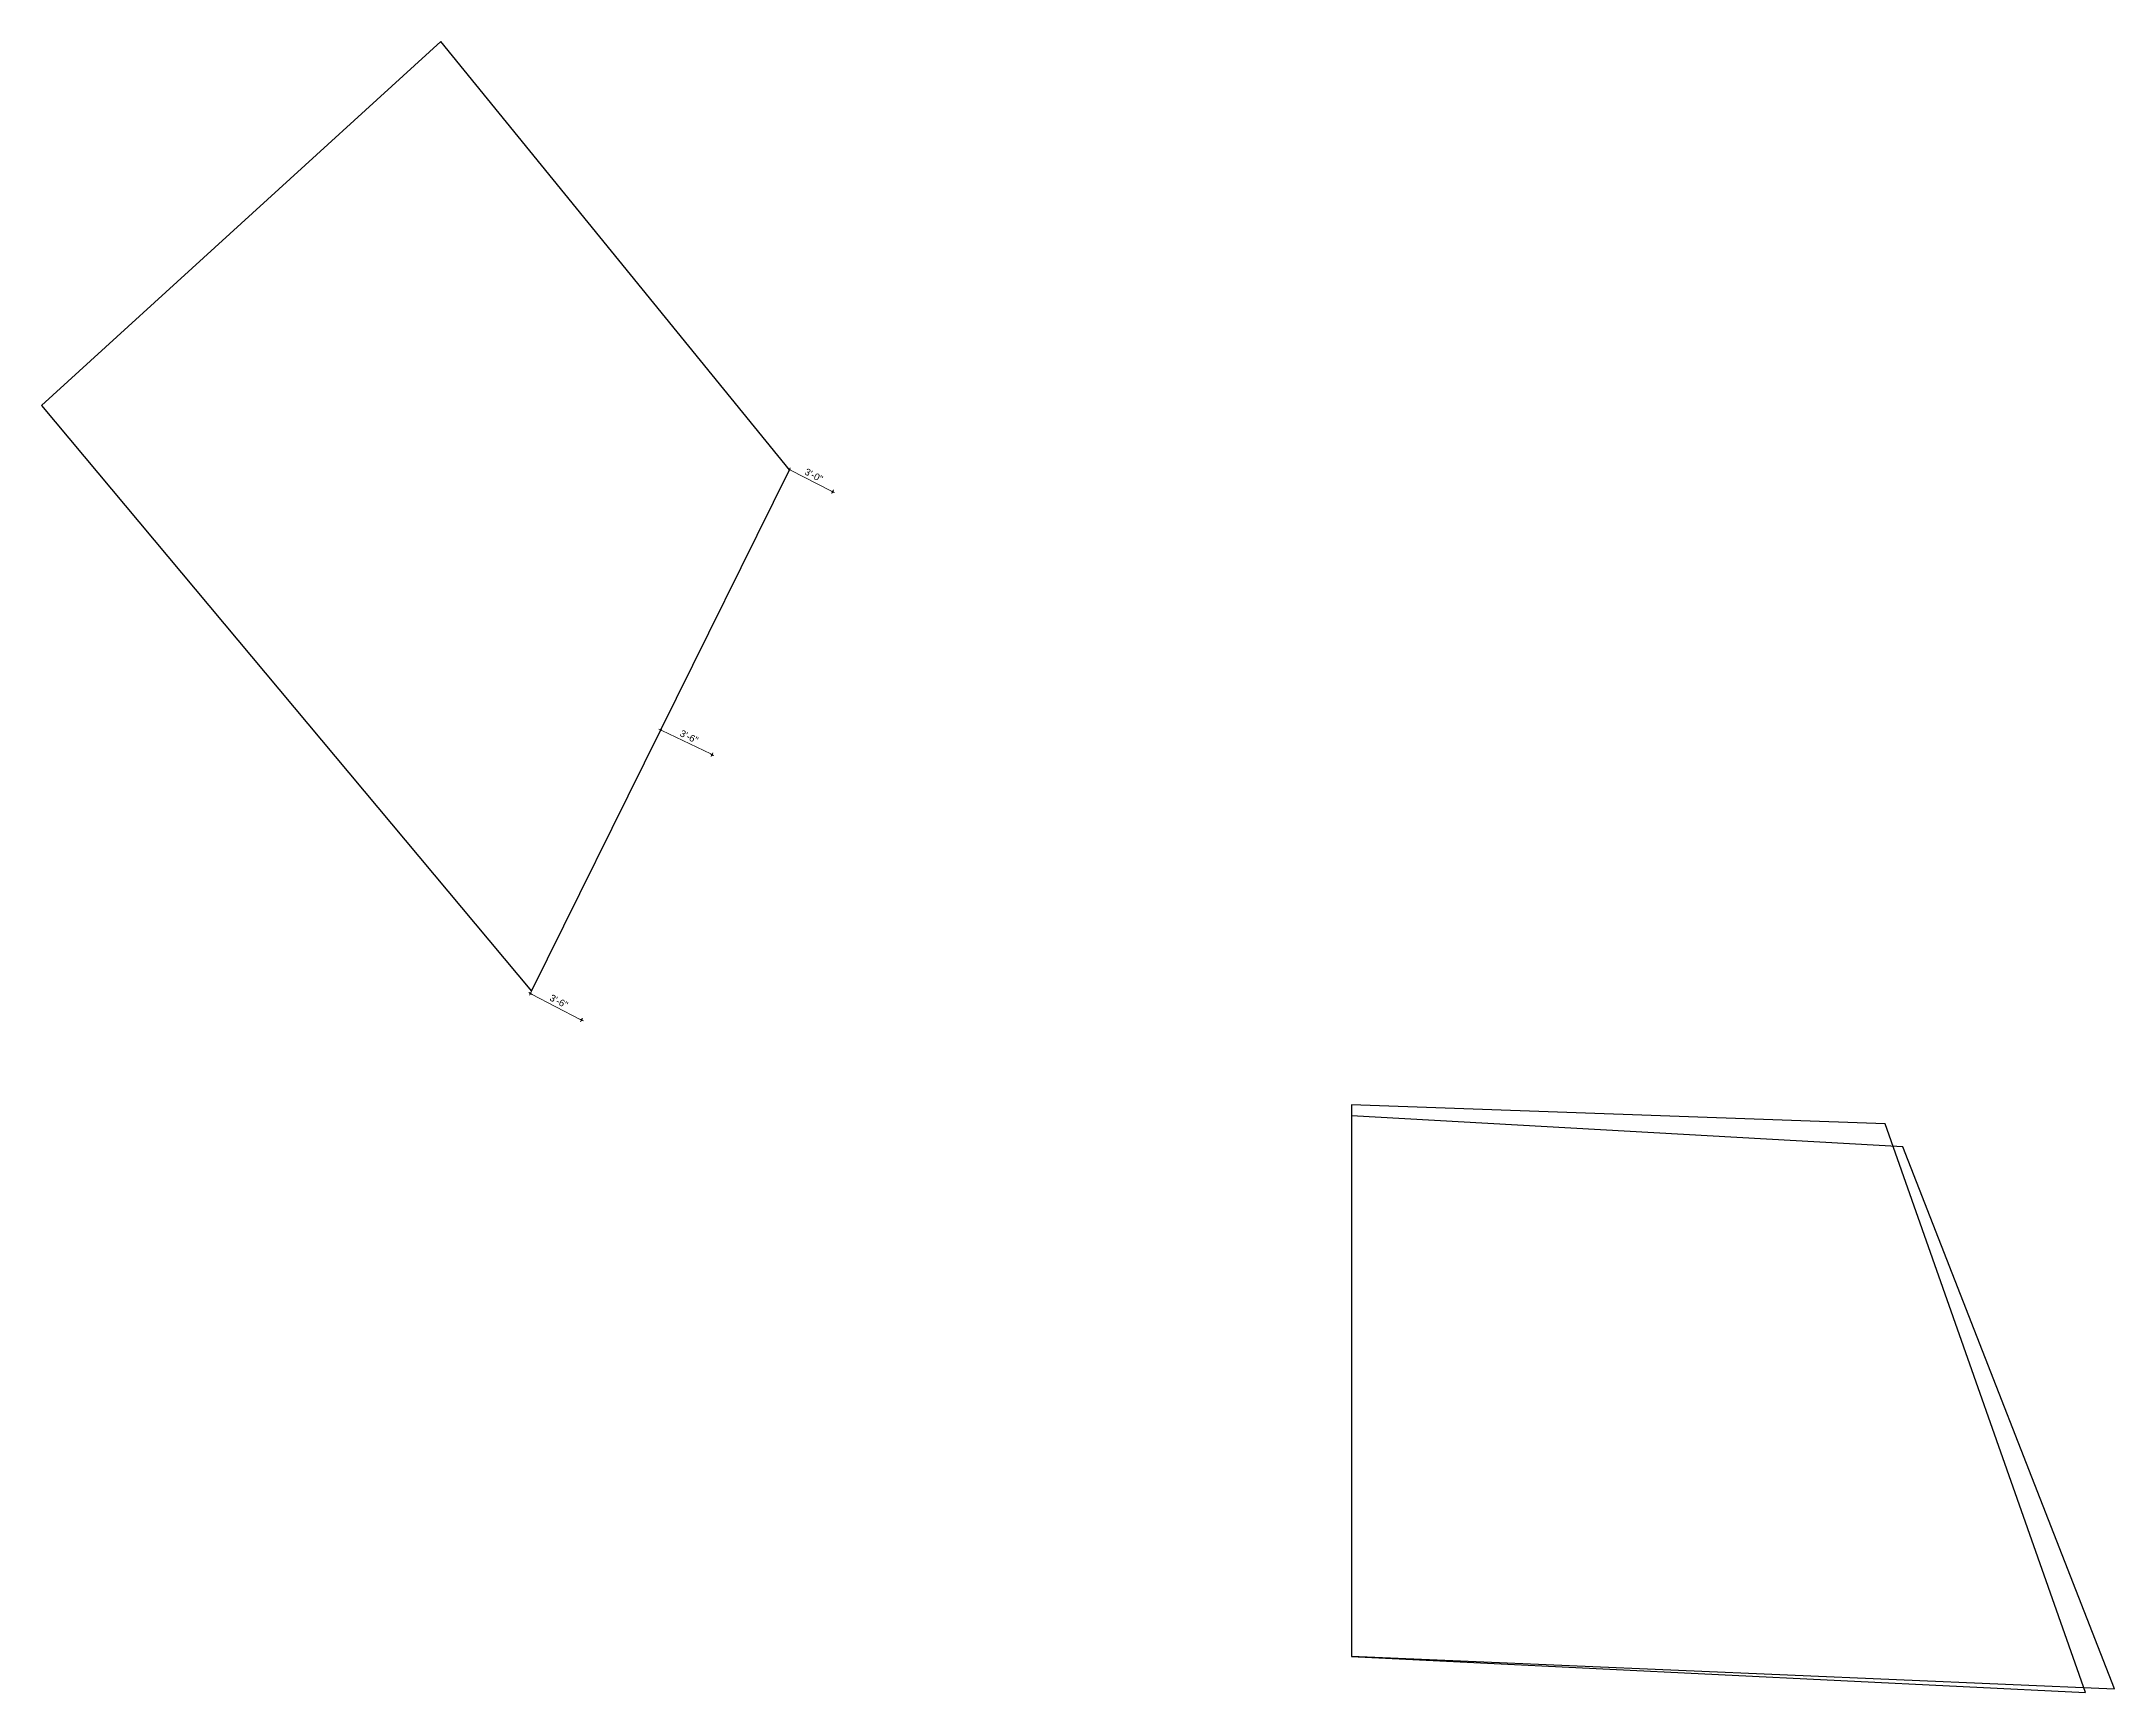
# Model space of a CAD drawing. Header units: inches. Extents: x -4105 to 11866, y -15821 to -3174.
# Drawn here: x -4105 to -2578, y -13534 to -12318 of the extents above; entities that cross this region are included whole.
import ezdxf

# ---------------------------------------------------------------- set-up
doc = ezdxf.new("R2010")
doc.units = ezdxf.units.IN
doc.header["$LTSCALE"] = 0.5
doc.header["$MEASUREMENT"] = 0
doc.header["$PDMODE"] = 66
doc.layers.add('hatch', color=9, linetype='Continuous', lineweight=0)
doc.layers.add('Toilet', color=7, linetype='Continuous', lineweight=25)
doc.styles.get("Standard").update_dxf_attribs({"font": 'arial.ttf'})
doc.dimstyles.new('S8', dxfattribs={"dimtxt": 5, "dimasz": 1, "dimexe": 6, "dimexo": 18, "dimgap": 1.9375, "dimtad": 1, "dimdec": 0, "dimzin": 3, "dimdsep": 46, "dimlunit": 4, "dimtxsty": 'Standard', "dimblk": 'dot 2', "dimcen": 12, "dimse1": 1, "dimse2": 1, "dimclrd": 1, "dimclre": 1, "dimclrt": 256, "dimadec": 0, "dimazin": 0, "dimtfac": 0.75, "dimtdec": 0, "dimtix": 1, "dimtmove": 1, "dimatfit": 3, "dimldrblk": 'DOT', "dimfxl": 1, "dimtolj": 1, "dimtzin": 0, "dimlwd": 9, "dimlwe": 9, "dimarcsym": 0})

# ---------------------------------------------------------------- blocks, each defined once
blk = doc.blocks.new('dot1')
at = {"layer": 'hatch'}
h = blk.add_hatch(color=256, dxfattribs=at)
edge = h.paths.add_edge_path()
edge.add_arc((0, 0), 1, 0, 360)
for p, q in [((3, 0), (-3, 0)), ((0, 3), (0, -3))]:
    blk.add_line(p, q, dxfattribs=at)
blk.add_circle((0, 0), 1, dxfattribs=at)
blk = doc.blocks.new('dot 2')
at = {"layer": 'hatch', "xscale": 0.5, "yscale": 0.5, "zscale": 0.5}
blk.add_blockref('dot1', (0, 0), dxfattribs=at)
blk = doc.blocks.new('*D557')
at = {"layer": 'Defpoints', "color": 0, "transparency": 16777216}
for p in [(-3743.9, -13017.5), (-3707.1, -13038.6), (-3706.3, -13037)]:
    blk.add_point(p, dxfattribs=at)
at = {"layer": 'Toilet', "color": 1, "lineweight": 9, "transparency": 16777216}
blk.add_line((-3743.9, -13019.6), (-3708, -13038.2), dxfattribs=at)
for p, rotation in [((-3744.7, -13019.1), 152.6088877134661), ((-3707.1, -13038.6), 332.6088877134661)]:
    blk.add_blockref('dot 2', p, dxfattribs=dict(at, rotation=rotation))
at = {"layer": 'Toilet', "transparency": 16777216, "insert": (-3723.8, -13024.9), "char_height": 5, "attachment_point": 5, "rotation": 332.6089}
blk.add_mtext('\\A1;3\'-6"', dxfattribs=at)
blk = doc.blocks.new('_Dot')
at = {"color": 0, "linetype": 'ByBlock', "lineweight": -2}
blk.add_line((-0.5, 0), (-1, 0), dxfattribs=at)
at = {"color": 0, "linetype": 'ByBlock', "const_width": 0.5}
blk.add_lwpolyline([(-0.25, 0, 1), (0.25, 0, 1)], format="xyb", close=True, dxfattribs=at)
blk = doc.blocks.new('*D558')
at = {"layer": 'Defpoints', "color": 0, "transparency": 16777216}
for p in [(-3554.1, -12633.5), (-3522.2, -12649.7), (-3522.2, -12649.8)]:
    blk.add_point(p, dxfattribs=at)
at = {"layer": 'Toilet', "color": 1, "lineweight": 9, "transparency": 16777216}
blk.add_line((-3553.2, -12633.9), (-3523.1, -12649.3), dxfattribs=at)
for p, rotation in [((-3554.1, -12633.4), 152.9638024525269), ((-3522.2, -12649.7), 332.9638024525269)]:
    blk.add_blockref('dot 2', p, dxfattribs=dict(at, rotation=rotation))
at = {"layer": 'Toilet', "transparency": 16777216, "insert": (-3536.1, -12637.6), "char_height": 5, "attachment_point": 5, "rotation": 332.9638}
blk.add_mtext('\\A1;3\'-0"', dxfattribs=at)
blk = doc.blocks.new('*D559')
at = {"layer": 'Defpoints', "color": 0, "transparency": 16777216}
for p in [(-3649, -12825.5), (-3611.2, -12843.7), (-3611, -12843.3)]:
    blk.add_point(p, dxfattribs=at)
at = {"layer": 'Toilet', "color": 1, "lineweight": 9, "transparency": 16777216}
blk.add_line((-3647.9, -12825.5), (-3611.9, -12842.8), dxfattribs=at)
for p, rotation in [((-3648.8, -12825.1), 154.2538138731993), ((-3611, -12843.3), 334.2538138731992)]:
    blk.add_blockref('dot 2', p, dxfattribs=dict(at, rotation=rotation))
at = {"layer": 'Toilet', "transparency": 16777216, "insert": (-3627.9, -12830.1), "char_height": 5, "attachment_point": 5, "rotation": 334.2538}
blk.add_mtext('\\A1;3\'-6"', dxfattribs=at)

msp = doc.modelspace()

# ---------------------------------------------------------------- linework, layer by layer
at = {"layer": 'Toilet'}
msp.add_lwpolyline([(-3810.6, -12318.2), (-4104.8, -12586.3), (-3743.9, -13017.5), (-3554.1, -12633.5)], close=True, dxfattribs=at)
at = {"layer": 'Toilet', "color": 1}
msp.add_lwpolyline([(-2747.4, -13115), (-3140.1, -13101.2), (-3140.1, -13507.2), (-2599.8, -13533.8)], close=True, dxfattribs=at)
at = {"layer": 'Toilet', "color": 3}
msp.add_lwpolyline([(-3140.1, -13109.1), (-3140.1, -13507.1), (-2578.4, -13531), (-2734.3, -13132)], close=True, dxfattribs=at)

# ---------------------------------------------------------------- dimensions: what is measured, and where the dimension line sits
at = {"layer": 'Toilet'}
for p1, p2, distance, picture, middle in [((-3554.1, -12633.5), (-3522.2, -12649.8), 0.1, '*D558', (-3536.1, -12637.6)), ((-3649, -12825.5), (-3611.2, -12843.7), 0.5, '*D559', (-3627.9, -12830.1)), ((-3743.9, -13017.5), (-3706.3, -13037), -1.8, '*D557', (-3723.8, -13024.9))]:
    dim = msp.add_aligned_dim(p1=p1, p2=p2, distance=distance, dimstyle='S8', override={"dimfxl": 2, "dimfxlon": 1, "dimarcsym": 1}, dxfattribs=at)
    dim.commit()
    dim.dimension.update_dxf_attribs({"geometry": picture, "text_midpoint": middle})

doc.saveas('drawing.dxf')
